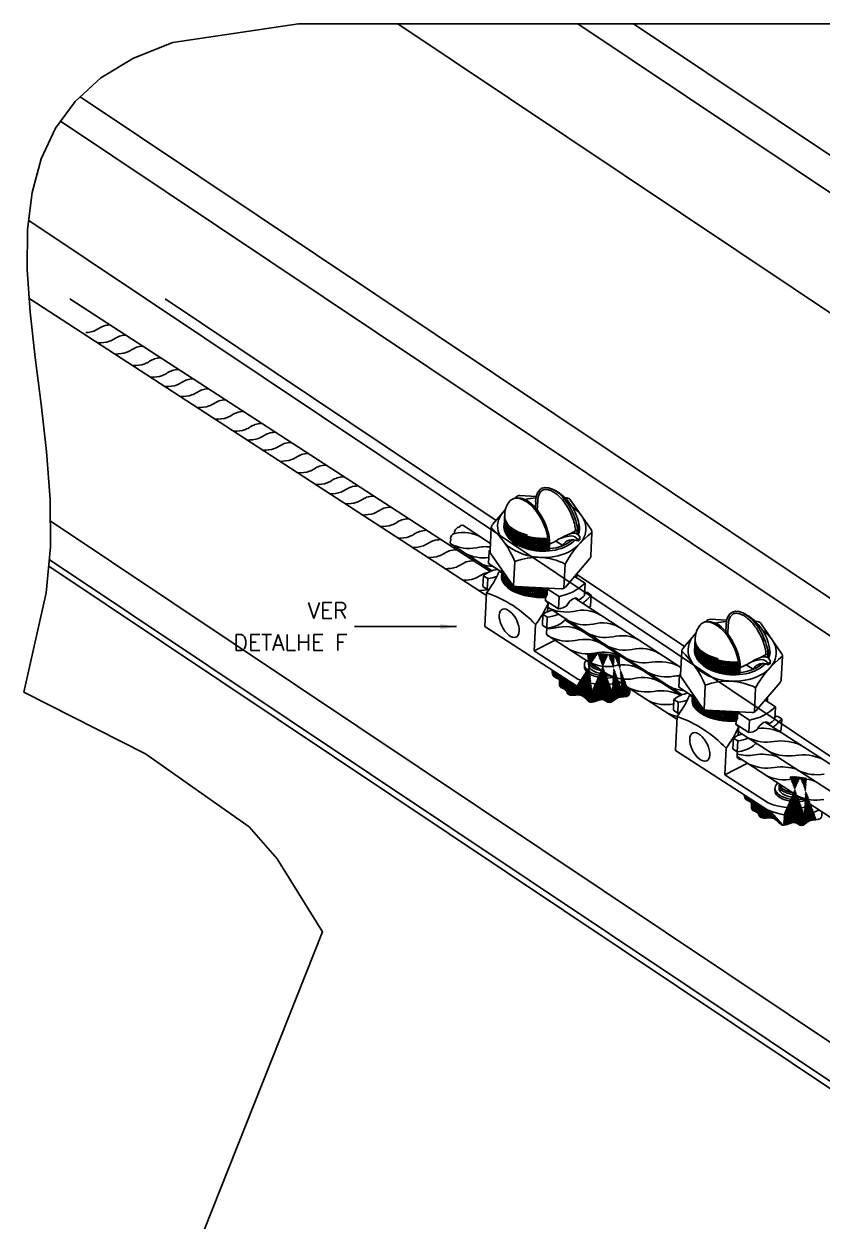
# Paper-space layout 'Layout4' of a CAD drawing. Header units: millimetres. Extents: x 16 to 267, y 19 to 196.
# Drawn here: x 142.7 to 159.51, y 157.16 to 182.37 of the extents above; entities that cross this region are included whole.
import ezdxf
from ezdxf.enums import TextEntityAlignment as Align

# ---------------------------------------------------------------- set-up
doc = ezdxf.new("R2010")
doc.units = ezdxf.units.MM
doc.layers.get('0').update_dxf_attribs({"lineweight": 25})
for name, color, linetype in [('C01', 1, 'Continuous'), ('C02', 42, 'Continuous'), ('C025', 42, 'Continuous'), ('C03', 7, 'Continuous')]:
    doc.layers.add(name, color=color, linetype=linetype)
doc.styles.add('80CL', font='romans.shx', dxfattribs={"height": 2})
pattern_1 = [(132, (154.816458, 157.817355), (0.008043026, 0.007241973), [])]
pattern_2 = [(132, (158.861792, 155.227236), (0.008043026, 0.007241973), [])]

psp = doc.layouts.new('Layout4')

# ---------------------------------------------------------------- hatches: boundary and pattern name
at = {"layer": 'C01'}
h = psp.add_hatch(dxfattribs=at)
h.set_pattern_fill('ANSI31', color=256, scale=0.086584, angle=177, style=0)
h.set_pattern_definition(pattern_1)
edge = h.paths.add_edge_path()
edge.add_ellipse((154.856, 168.711), major_axis=(-0.783, 0.039), ratio=0.509483, start_angle=282.5344, end_angle=310.0703, ccw=False)
edge.add_line((154.666, 168.33), (154.652, 168.084))
edge.add_spline(control_points=[(154.652, 168.084), (154.646, 168.084), (154.573, 168.093), (154.464, 168.317), (154.161, 168.175), (154.118, 168.378), (153.94, 168.384), (154.018, 168.579), (153.836, 168.606), (153.828, 168.706), (153.824, 168.762)], knot_values=[5.634216, 5.634216, 5.634216, 5.634216, 5.752118, 7.09934, 8.818976, 9.33721, 10.144992, 10.964097, 11.648698, 12.516217, 12.516217, 12.516217, 12.516217], degree=3, periodic=0)
edge.add_line((153.824, 168.762), (154.336, 168.431))
h = psp.add_hatch(dxfattribs=at)
h.set_pattern_fill('ANSI31', color=256, scale=0.086584, angle=177, style=0)
h.set_pattern_definition(pattern_1)
edge = h.paths.add_edge_path()
edge.add_line((155.088, 168.32), (155.114, 168.115))
edge.add_spline(control_points=[(155.114, 168.115), (155.085, 168.092), (155.023, 168.048), (154.877, 168.205), (154.729, 168.081), (154.652, 168.084)], knot_values=[2.756984, 2.756984, 2.756984, 2.756984, 3.368252, 4.120728, 5.634216, 5.634216, 5.634216, 5.634216], degree=3, periodic=0)
edge.add_line((154.652, 168.084), (154.666, 168.33))
edge.add_ellipse((154.856, 168.711), major_axis=(-0.783, 0.039), ratio=0.509483, start_angle=251.2905, end_angle=282.5344, ccw=False)
h = psp.add_hatch(dxfattribs=at)
h.set_pattern_fill('ANSI31', color=256, scale=0.086584, angle=177, style=0)
h.set_pattern_definition(pattern_1)
edge = h.paths.add_edge_path()
edge.add_line((155.289, 168.361), (155.35, 168.201))
edge.add_spline(control_points=[(155.35, 168.201), (155.303, 168.197), (155.209, 168.196), (155.141, 168.136), (155.114, 168.115)], knot_values=[1.43073, 1.43073, 1.43073, 1.43073, 2.219528, 2.756984, 2.756984, 2.756984, 2.756984], degree=3, periodic=0)
edge.add_line((155.114, 168.115), (155.088, 168.32))
edge.add_ellipse((154.856, 168.711), major_axis=(-0.783, 0.039), ratio=0.509483, start_angle=234.9912, end_angle=251.2905, ccw=False)
h = psp.add_hatch(dxfattribs=at)
h.set_pattern_fill('ANSI31', color=256, scale=0.086584, angle=177, style=0)
h.set_pattern_definition(pattern_1)
edge = h.paths.add_edge_path()
edge.add_line((155.447, 168.383), (155.466, 168.37))
edge.add_line((155.466, 168.37), (155.466, 168.369))
edge.add_spline(control_points=[(155.466, 168.369), (155.465, 168.315), (155.462, 168.218), (155.387, 168.204), (155.348, 168.201)], knot_values=[0, 0, 0, 0, 0.800748, 1.441693, 1.441693, 1.441693, 1.441693], degree=3, periodic=0)
edge.add_line((155.348, 168.201), (155.288, 168.361))
edge.add_ellipse((154.856, 168.711), major_axis=(-0.783, 0.039), ratio=0.509483, start_angle=223.7661, end_angle=235.0595, ccw=False)
edge.add_line((155.408, 168.406), (155.409, 168.407))
edge.add_line((155.409, 168.407), (155.447, 168.383))
h = psp.add_hatch(dxfattribs=at)
h.set_pattern_fill('ANSI31', color=256, scale=0.086584, angle=177, style=0)
h.set_pattern_definition(pattern_2)
edge = h.paths.add_edge_path()
edge.add_line((159.133, 165.73), (159.16, 165.525))
edge.add_spline(control_points=[(159.16, 165.525), (159.13, 165.501), (159.068, 165.458), (158.923, 165.615), (158.774, 165.491), (158.697, 165.494)], knot_values=[2.756984, 2.756984, 2.756984, 2.756984, 3.368252, 4.120728, 5.634216, 5.634216, 5.634216, 5.634216], degree=3, periodic=0)
edge.add_line((158.697, 165.494), (158.711, 165.74))
edge.add_ellipse((158.901, 166.121), major_axis=(-0.783, 0.039), ratio=0.509483, start_angle=251.2905, end_angle=282.5344, ccw=False)
h = psp.add_hatch(dxfattribs=at)
h.set_pattern_fill('ANSI31', color=256, scale=0.086584, angle=177, style=0)
h.set_pattern_definition(pattern_2)
edge = h.paths.add_edge_path()
edge.add_line((159.334, 165.771), (159.395, 165.611))
edge.add_spline(control_points=[(159.395, 165.611), (159.348, 165.606), (159.255, 165.606), (159.186, 165.546), (159.16, 165.525)], knot_values=[1.43073, 1.43073, 1.43073, 1.43073, 2.219528, 2.756984, 2.756984, 2.756984, 2.756984], degree=3, periodic=0)
edge.add_line((159.16, 165.525), (159.133, 165.73))
edge.add_ellipse((158.901, 166.121), major_axis=(-0.783, 0.039), ratio=0.509483, start_angle=234.9912, end_angle=251.2905, ccw=False)

# ---------------------------------------------------------------- linework, layer by layer
for p, q in [((154.344, 170.247), (154.344, 170.247)), ((154.344, 170.247), (154.344, 170.247)), ((158.356, 167.641), (158.356, 167.641)), ((158.356, 167.641), (158.356, 167.641))]:
    psp.add_line(p, q)
for p, q in [((155.466, 168.369), (155.466, 168.37)), ((157.999, 165.987), (157.873, 166.127)), ((157.971, 166.002), (157.877, 166.107)), ((157.947, 166.013), (157.882, 166.085)), ((158.323, 165.643), (157.898, 166.115)), ((157.916, 166.03), (157.898, 166.051)), ((158.337, 165.644), (157.933, 166.093)), ((158.351, 165.645), (157.968, 166.07)), ((158.365, 165.646), (158.003, 166.048)), ((158.309, 165.643), (158.02, 165.964)), ((158.295, 165.643), (158.026, 165.941)), ((158.378, 165.647), (158.038, 166.025)), ((158.393, 165.647), (158.073, 166.003)), ((158.407, 165.648), (158.107, 165.98)), ((158.422, 165.647), (158.142, 165.958)), ((158.437, 165.647), (158.177, 165.935)), ((158.112, 165.781), (158.025, 165.878)), ((158.089, 165.79), (158.025, 165.861)), ((158.139, 165.767), (158.026, 165.893)), ((158.28, 165.643), (158.027, 165.924)), ((158.264, 165.644), (158.027, 165.908)), ((158.065, 165.801), (158.027, 165.843)), ((158.246, 165.648), (158.169, 165.734)), ((158.224, 165.656), (158.186, 165.699)), ((158.453, 165.645), (158.212, 165.913)), ((158.47, 165.642), (158.247, 165.89)), ((158.49, 165.636), (158.282, 165.868)), ((158.516, 165.623), (158.316, 165.845)), ((158.569, 165.581), (158.351, 165.823)), ((158.647, 165.51), (158.376, 165.811)), ((158.672, 165.498), (158.4, 165.801)), ((158.691, 165.494), (158.423, 165.792))]:
    psp.add_line(p, q, dxfattribs=at)
psp.add_lwpolyline([(146.122, 156.031), (148.986, 163.25), (148.033, 164.784), (147.44, 165.459), (145.257, 167.001), (142.699, 168.298), (143.17, 170.391), (143.257, 171.361), (143.248, 172.357), (143.173, 173.363), (143.059, 174.365), (142.934, 175.349), (142.827, 176.3), (142.766, 177.203), (142.777, 178.045), (142.872, 178.823), (143.063, 179.534), (143.361, 180.174), (143.777, 180.742), (144.321, 181.235), (145.005, 181.65), (145.838, 181.984), (148.483, 182.373), (172.038, 182.373)], dxfattribs=at)
for centre, radius, start, end in [((151.952, 170.928), 0.735, 59.4348, 103.8939), ((152.08, 172.168), 0.844, 242.8518, 280.1776), ((152.419, 170.618), 0.744, 81.9984, 104.7644), ((152.388, 171.968), 0.844, 242.8518, 276.8486), ((152.628, 171.785), 0.844, 250.9646, 266.6694), ((153.014, 170.042), 0.749, 22.5995, 23.348), ((154.126, 170.828), 0.844, 242.8518, 280.1776), ((154.465, 169.278), 0.744, 59.2536, 104.7644), ((154.539, 170.56), 0.844, 242.8518, 280.1776), ((154.878, 169.011), 0.744, 59.2536, 104.7644), ((153.751, 170.483), 0.844, 267.3443, 280.1776), ((154.164, 170.215), 0.844, 242.8518, 280.1776), ((154.089, 168.933), 0.744, 59.2536, 104.7644), ((154.952, 170.292), 0.844, 242.8518, 280.1776), ((155.291, 168.743), 0.744, 59.2536, 104.7644), ((154.502, 168.666), 0.744, 59.2536, 104.7644), ((155.365, 170.025), 0.844, 242.8518, 280.1776), ((155.703, 168.475), 0.744, 59.2536, 104.7644), ((154.577, 169.948), 0.844, 242.8518, 280.1776), ((154.915, 168.398), 0.744, 59.2536, 104.7644), ((155.777, 169.785), 0.871, 244.9666, 279.8769), ((154.99, 169.68), 0.844, 242.8518, 280.1776), ((155.328, 168.13), 0.744, 59.2536, 104.7644), ((156.083, 167.97), 0.969, 64.7462, 99.2717), ((155.403, 169.412), 0.844, 242.8518, 280.1776), ((155.741, 167.862), 0.744, 59.2536, 104.7644), ((156.232, 169.49), 0.871, 244.9666, 279.8769), ((156.538, 167.674), 0.969, 91.816, 99.2717), ((155.815, 169.172), 0.871, 244.9666, 279.8769), ((156.121, 167.357), 0.969, 64.7462, 99.2717), ((156.687, 169.195), 0.871, 244.9666, 264.676), ((156.228, 168.904), 0.871, 244.9666, 280.4377), ((156.641, 168.636), 0.871, 244.9666, 257.9178), ((157.525, 168.715), 0.935, 245.2488, 279.2481), ((157.027, 167.436), 0.749, 22.5995, 23.348), ((158.244, 166.568), 0.969, 64.6624, 95.3382), ((158.351, 168.18), 0.935, 245.2488, 279.2481), ((157.84, 166.287), 0.969, 71.5656, 73.5724), ((158.657, 166.3), 0.969, 64.7462, 99.2717), ((157.946, 167.899), 0.935, 256.1367, 279.2481), ((158.253, 166.02), 0.969, 71.5656, 99.2717), ((158.801, 167.887), 0.935, 245.2488, 279.2481), ((159.107, 166.007), 0.969, 64.7462, 99.2717), ((158.359, 167.632), 0.935, 245.2488, 279.2481), ((158.666, 165.752), 0.969, 71.5656, 99.2717), ((158.737, 167.385), 0.935, 245.2488, 279.2481), ((159.043, 165.505), 0.969, 71.1655, 99.2717), ((159.409, 167.492), 0.935, 245.2488, 279.2481), ((159.396, 166.957), 0.935, 245.2488, 279.2481)]:
    psp.add_arc(centre, radius, start, end, dxfattribs=at)
for centre, start_param, end_param in [((153.616, 171.942), 6.202235, 8.033197), ((153.615, 171.916), 6.213743, 8.073992), ((153.617, 171.967), 0, 1.198297), ((153.607, 171.764), 6.213743, 8.085385), ((153.606, 171.738), 6.213743, 8.059381), ((153.608, 171.789), 6.213743, 8.060207), ((153.609, 171.814), 6.213743, 8.08479), ((153.611, 171.84), 6.213743, 8.059873), ((153.612, 171.865), 6.213743, 8.082697), ((153.613, 171.891), 6.213743, 8.059008), ((153.616, 171.942), 2.793246, 2.954838), ((153.615, 171.916), 2.810761, 2.978933), ((153.613, 171.891), 2.821407, 3.005872), ((153.612, 171.865), 2.82911, 3.033291), ((153.611, 171.84), 2.844033, 3.061758), ((153.604, 171.713), 0.509617, 1.801693), ((153.613, 171.796), 2.829496, 3.01018), ((153.614, 171.821), 2.82911, 3.006963), ((153.607, 171.764), 2.874607, 3.064029), ((153.606, 171.738), 2.922988, 2.981561), ((153.603, 171.687), 0.933017, 1.776481), ((153.553, 170.695), 6.213743, 8.049984), ((153.553, 170.695), 6.213743, 8.049984), ((153.557, 170.772), 6.198378, 8.059471), ((153.554, 170.721), 6.213743, 8.059589), ((153.556, 170.746), 6.213743, 8.078571), ((153.558, 170.797), 6.219825, 8.085504), ((153.559, 170.822), 6.251289, 7.06151), ((153.561, 170.848), 0.031775, 0.717535), ((153.562, 170.873), 2.863257, 3.017639), ((153.561, 170.848), 2.916017, 3.072351), ((153.559, 170.822), 2.9666, 3.13369), ((153.559, 170.822), 0.937211, 1.7767), ((153.561, 170.848), 1.057649, 1.801228), ((153.562, 170.873), 1.200274, 1.775937), ((157.619, 169.157), 6.213743, 8.085385), ((157.621, 169.183), 6.213743, 8.060207), ((157.622, 169.208), 6.213743, 8.08479), ((157.623, 169.233), 6.213743, 8.059873), ((157.625, 169.259), 6.213743, 8.082697), ((157.626, 169.284), 6.213743, 8.059008), ((157.628, 169.335), 6.202235, 8.033197), ((157.627, 169.31), 6.213743, 8.073992), ((157.63, 169.361), 0, 1.198297), ((157.628, 169.335), 2.793246, 2.954838), ((157.618, 169.132), 6.213743, 8.059381), ((157.627, 169.31), 2.810761, 2.978933), ((157.626, 169.284), 2.821407, 3.005872), ((157.625, 169.259), 2.82911, 3.033291), ((157.626, 169.189), 2.829496, 3.01018), ((157.623, 169.233), 2.844033, 3.061758), ((157.627, 169.215), 2.82911, 3.006963), ((157.619, 169.157), 2.874607, 3.064029), ((157.618, 169.132), 2.922988, 2.981561), ((157.617, 169.106), 0.509617, 1.801693), ((157.616, 169.081), 0.933017, 1.776481), ((157.57, 168.165), 6.198378, 8.059471), ((157.568, 168.14), 6.213743, 8.078571), ((157.571, 168.19), 6.219825, 8.085504), ((157.572, 168.216), 6.251289, 7.06151), ((157.573, 168.241), 0.031775, 0.717535), ((157.566, 168.089), 6.213743, 8.049984), ((157.566, 168.089), 6.213743, 8.049984), ((157.567, 168.114), 6.213743, 8.059589), ((157.575, 168.267), 2.863257, 3.017639), ((157.573, 168.241), 2.916017, 3.072351), ((157.572, 168.216), 2.9666, 3.13369), ((157.572, 168.216), 0.937211, 1.7767), ((157.573, 168.241), 1.057649, 1.801228), ((157.575, 168.267), 1.200274, 1.775937)]:
    psp.add_ellipse(centre, major_axis=(-0.792, 0.04), ratio=0.509483, start_param=start_param, end_param=end_param, dxfattribs=at)
for points, knots in [([(144, 175.871), (144.009, 175.87), (144.173, 175.875), (144.342, 176.013), (144.463, 176.029), (144.507, 176.033)], [0, 0, 0, 0, 0.692024, 1.338857, 1.706658, 1.706658, 1.706658, 1.706658]), ([(144.255, 175.653), (144.34, 175.656), (144.505, 175.661), (144.673, 175.798), (144.794, 175.815), (144.838, 175.818)], [0, 0, 0, 0, 0.692024, 1.338857, 1.704612, 1.704612, 1.704612, 1.704612]), ([(144.618, 175.42), (144.703, 175.423), (144.867, 175.428), (145.035, 175.565), (145.154, 175.582), (145.197, 175.585)], [0, 0, 0, 0, 0.692024, 1.338857, 1.696352, 1.696352, 1.696352, 1.696352]), ([(144.997, 175.177), (145.082, 175.179), (145.246, 175.185), (145.413, 175.32), (145.531, 175.338), (145.574, 175.341)], [0, 0, 0, 0, 0.692024, 1.338857, 1.688011, 1.688011, 1.688011, 1.688011]), ([(145.369, 174.931), (145.454, 174.934), (145.618, 174.939), (145.786, 175.076), (145.907, 175.093), (145.951, 175.096)], [0, 0, 0, 0, 0.692024, 1.338857, 1.70378, 1.70378, 1.70378, 1.70378]), ([(145.681, 174.735), (145.766, 174.738), (145.931, 174.743), (146.097, 174.879), (146.215, 174.896), (146.258, 174.9)], [0, 0, 0, 0, 0.692024, 1.338857, 1.686527, 1.686527, 1.686527, 1.686527]), ([(145.991, 174.522), (146.076, 174.525), (146.241, 174.53), (146.411, 174.669), (146.534, 174.684), (146.581, 174.688)], [0, 0, 0, 0, 0.692024, 1.338857, 1.72358, 1.72358, 1.72358, 1.72358]), ([(146.354, 174.29), (146.439, 174.292), (146.603, 174.298), (146.772, 174.436), (146.895, 174.452), (146.94, 174.455)], [0, 0, 0, 0, 0.692024, 1.338857, 1.715272, 1.715272, 1.715272, 1.715272]), ([(146.733, 174.046), (146.818, 174.049), (146.983, 174.054), (147.151, 174.191), (147.272, 174.208), (147.316, 174.211)], [0, 0, 0, 0, 0.692024, 1.338857, 1.70688, 1.70688, 1.70688, 1.70688]), ([(147.116, 173.793), (147.202, 173.796), (147.366, 173.801), (147.532, 173.937), (147.651, 173.954), (147.693, 173.958)], [0, 0, 0, 0, 0.692024, 1.338857, 1.686527, 1.686527, 1.686527, 1.686527]), ([(147.396, 173.606), (147.481, 173.609), (147.646, 173.614), (147.818, 173.754), (147.944, 173.769), (147.993, 173.772)], [0, 0, 0, 0, 0.692024, 1.338857, 1.744714, 1.744714, 1.744714, 1.744714]), ([(147.727, 173.392), (147.812, 173.394), (147.977, 173.399), (148.149, 173.54), (148.275, 173.554), (148.324, 173.558)], [0, 0, 0, 0, 0.692024, 1.338857, 1.742646, 1.742646, 1.742646, 1.742646]), ([(148.09, 173.159), (148.175, 173.162), (148.339, 173.167), (148.51, 173.306), (148.635, 173.321), (148.683, 173.325)], [0, 0, 0, 0, 0.692024, 1.338857, 1.734298, 1.734298, 1.734298, 1.734298]), ([(148.469, 172.915), (148.554, 172.918), (148.719, 172.923), (148.889, 173.062), (149.012, 173.077), (149.059, 173.081)], [0, 0, 0, 0, 0.692024, 1.338857, 1.725861, 1.725861, 1.725861, 1.725861]), ([(148.841, 172.67), (148.926, 172.672), (149.09, 172.678), (149.262, 172.818), (149.388, 172.832), (149.437, 172.836)], [0, 0, 0, 0, 0.692024, 1.338857, 1.741806, 1.741806, 1.741806, 1.741806]), ([(149.132, 172.475), (149.217, 172.478), (149.382, 172.483), (149.555, 172.625), (149.685, 172.639), (149.736, 172.642)], [0, 0, 0, 0, 0.692024, 1.338857, 1.763873, 1.763873, 1.763873, 1.763873]), ([(149.463, 172.261), (149.548, 172.263), (149.713, 172.269), (149.887, 172.41), (150.016, 172.424), (150.067, 172.427)], [0, 0, 0, 0, 0.692024, 1.338857, 1.761798, 1.761798, 1.761798, 1.761798]), ([(149.826, 172.028), (149.911, 172.031), (150.075, 172.036), (150.248, 172.177), (150.376, 172.191), (150.426, 172.195)], [0, 0, 0, 0, 0.692024, 1.338857, 1.753414, 1.753414, 1.753414, 1.753414]), ([(150.205, 171.784), (150.29, 171.787), (150.455, 171.792), (150.627, 171.933), (150.753, 171.947), (150.802, 171.951)], [0, 0, 0, 0, 0.692024, 1.338857, 1.744938, 1.744938, 1.744938, 1.744938]), ([(150.577, 171.539), (150.662, 171.542), (150.826, 171.547), (151, 171.689), (151.129, 171.702), (151.18, 171.706)], [0, 0, 0, 0, 0.692024, 1.338857, 1.760953, 1.760953, 1.760953, 1.760953]), ([(150.868, 171.344), (150.953, 171.347), (151.118, 171.352), (151.293, 171.496), (151.425, 171.508), (151.479, 171.512)], [0, 0, 0, 0, 0.692024, 1.338857, 1.783101, 1.783101, 1.783101, 1.783101]), ([(151.199, 171.13), (151.285, 171.133), (151.449, 171.138), (151.625, 171.281), (151.756, 171.294), (151.81, 171.297)], [0, 0, 0, 0, 0.692024, 1.338857, 1.781019, 1.781019, 1.781019, 1.781019]), ([(151.562, 170.897), (151.647, 170.9), (151.811, 170.905), (151.986, 171.048), (152.116, 171.061), (152.169, 171.064)], [0, 0, 0, 0, 0.692024, 1.338857, 1.772606, 1.772606, 1.772606, 1.772606]), ([(151.941, 170.654), (152.026, 170.656), (152.191, 170.662), (152.345, 170.787), (152.446, 170.809), (152.473, 170.813)], [0, 0, 0, 0, 0.692024, 1.338857, 1.564946, 1.564946, 1.564946, 1.564946]), ([(159.512, 165.779), (159.51, 165.725), (159.505, 165.576), (159.239, 165.648), (159.095, 165.429), (158.917, 165.621), (158.669, 165.396), (158.51, 165.726), (158.206, 165.585), (158.163, 165.788), (157.985, 165.794), (158.063, 165.989), (157.898, 166.013), (157.878, 166.09), (157.873, 166.132)], [0, 0, 0, 0, 0.385176, 1.067638, 1.620198, 1.982154, 2.766886, 3.414927, 4.242107, 4.491388, 4.879948, 5.273954, 5.603261, 5.920499, 5.920499, 5.920499, 5.920499])]:
    psp.add_open_spline(points, degree=3, knots=knots, dxfattribs=at)
psp.add_open_spline([(152.272, 170.439), (152.346, 170.441), (152.419, 170.444), (152.487, 170.464)], degree=3, dxfattribs=at)
psp.add_spline([(155.466, 168.369), (155.439, 168.233), (155.2, 168.175), (155.028, 168.076), (154.912, 168.136), (154.634, 168.086), (154.447, 168.225), (154.152, 168.268), (154.108, 168.346), (153.987, 168.417), (153.973, 168.558), (153.872, 168.62), (153.823, 168.762)], degree=3, dxfattribs=at)
at = {"layer": 'C02'}
for p, q in [((152.441, 170.334), (142.826, 176.579)), ((152.521, 170.836), (143.666, 176.579)), ((153.472, 172.177), (153.479, 172.323)), ((153.513, 172.127), (153.523, 172.321)), ((152.526, 171.43), (151.941, 171.811)), ((154.398, 171.768), (154.393, 171.664)), ((153.768, 171.514), (153.755, 171.488)), ((153.755, 171.488), (153.772, 171.463)), ((154.359, 171.624), (154.362, 171.676)), ((151.688, 171.421), (152.56, 170.852)), ((153.766, 171.311), (153.745, 171.284)), ((153.745, 171.284), (153.754, 171.272)), ((153.769, 171.362), (153.747, 171.335)), ((153.747, 171.335), (153.766, 171.311)), ((153.771, 171.413), (153.75, 171.386)), ((153.75, 171.386), (153.769, 171.362)), ((153.772, 171.463), (153.752, 171.437)), ((153.752, 171.437), (153.771, 171.413)), ((153.764, 171.273), (153.769, 171.371)), ((156.616, 169.26), (154.34, 170.782)), ((153.717, 170.488), (153.703, 170.47)), ((153.703, 170.47), (153.722, 170.446)), ((153.724, 170.488), (153.718, 170.356)), ((152.408, 169.677), (152.444, 170.388)), ((153.687, 170.292), (153.684, 170.224)), ((153.718, 170.356), (153.687, 170.292)), ((153.712, 170.344), (153.696, 170.318)), ((153.696, 170.318), (153.698, 170.314)), ((153.72, 170.395), (153.699, 170.369)), ((153.699, 170.369), (153.712, 170.344)), ((153.722, 170.446), (153.701, 170.419)), ((153.701, 170.419), (153.72, 170.395)), ((156.539, 168.819), (154.303, 170.274)), ((153.73, 169.992), (153.739, 170.166)), ((153.735, 170.086), (156.562, 168.242)), ((153.449, 169.165), (153.477, 169.721)), ((156.537, 168.232), (154.093, 169.817)), ((157.484, 169.57), (157.492, 169.716)), ((157.526, 169.52), (157.536, 169.714)), ((151.808, 169.677), (149.661, 169.677)), ((154.337, 168.43), (152.408, 169.677)), ((153.706, 169.532), (153.712, 169.649)), ((156.454, 167.728), (153.716, 169.506)), ((153.449, 169.165), (153.892, 169.392)), ((154.364, 168.573), (153.449, 169.165)), ((158.372, 169.017), (158.374, 169.069)), ((158.411, 169.162), (158.406, 169.057)), ((154.593, 168.936), (154.593, 168.885)), ((157.781, 168.755), (157.76, 168.729)), ((157.76, 168.729), (157.778, 168.704)), ((157.783, 168.806), (157.763, 168.779)), ((157.763, 168.779), (157.781, 168.755)), ((157.784, 168.857), (157.765, 168.83)), ((157.765, 168.83), (157.783, 168.806)), ((157.78, 168.907), (157.767, 168.881)), ((157.767, 168.881), (157.784, 168.857)), ((157.777, 168.667), (157.781, 168.765)), ((157.778, 168.704), (157.757, 168.678)), ((157.757, 168.678), (157.767, 168.666)), ((155.408, 168.406), (155.409, 168.407)), ((156.421, 167.07), (156.457, 167.782)), ((157.73, 167.75), (157.7, 167.685)), ((157.725, 167.737), (157.709, 167.711)), ((157.709, 167.711), (157.71, 167.707)), ((157.733, 167.789), (157.711, 167.762)), ((157.711, 167.762), (157.725, 167.737)), ((157.734, 167.839), (157.714, 167.813)), ((157.714, 167.813), (157.733, 167.789)), ((157.729, 167.882), (157.715, 167.864)), ((157.716, 167.864), (157.734, 167.839)), ((157.737, 167.881), (157.73, 167.75)), ((157.7, 167.685), (157.697, 167.617)), ((157.742, 167.385), (157.752, 167.56)), ((161.478, 165.045), (157.747, 167.468)), ((161.814, 165.398), (158.315, 167.667)), ((158.349, 165.824), (156.421, 167.07)), ((157.461, 166.558), (157.489, 167.114)), ((157.72, 166.945), (157.725, 167.042)), ((160.007, 165.456), (157.72, 166.941)), ((157.461, 166.553), (157.943, 166.8)), ((158.376, 165.967), (157.461, 166.558)), ((158.607, 166.33), (158.605, 166.276))]:
    psp.add_line(p, q, dxfattribs=at)
for centre, radius, start, end in [((153.39, 171.662), 1.014, 5.9887, 62.1822), ((153.251, 172.038), 0.423, 144.2869, 183.2531), ((153.102, 171.994), 0.393, 54.4398, 96.5653), ((150.731, 171.696), 2.155, 322.6279, 336.4059), ((151.952, 168.603), 2.355, 69.7611, 71.321), ((151.639, 168.011), 2.51, 42.9447, 71.2964), ((151.901, 168.456), 2.51, 42.9447, 44.7575), ((151.764, 171.029), 2.155, 322.6279, 336.4059), ((157.115, 169.387), 0.393, 54.4398, 96.5653), ((157.402, 169.056), 1.014, 5.9887, 62.1822), ((153.785, 169.548), 0.0805, 191.1007, 263.1299), ((157.263, 169.431), 0.423, 144.2869, 183.2531), ((154.744, 169.09), 2.155, 322.6279, 336.4059), ((155.965, 165.997), 2.355, 69.7611, 71.321), ((155.652, 165.404), 2.51, 42.9447, 71.2964), ((155.777, 168.422), 2.155, 322.6279, 336.4059), ((155.914, 165.85), 2.51, 42.9447, 44.7575), ((157.799, 166.96), 0.0805, 191.1007, 283.1849)]:
    psp.add_arc(centre, radius, start, end, dxfattribs=at)
for centre, major_axis, ratio, start_param, end_param in [((153.92, 171.981), (-0.315, 0.608), 0.509483, 3.942773, 7.036742), ((153.302, 171.756), (-0.315, 0.608), 0.509483, 4.100464, 6.597026), ((153.303, 171.758), (-0.329, 0.634), 0.529306, 3.818947, 5.448871), ((151.823, 171.702), (0.0422, 0.0649), 0.509483, 0, 3.139239), ((151.899, 171.746), (0.0422, 0.0649), 0.509483, 0, 1.591835), ((151.731, 171.488), (0.043, 0.0662), 0.509483, 1.563328, 3.141593), ((151.739, 171.574), (0.0422, 0.0649), 0.509483, 0, 3.141593), ((152.922, 169.75), (-0.151, 0.291), 0.509483, 0.328787, 6.597026), ((157.933, 169.374), (-0.315, 0.608), 0.509483, 3.942773, 7.036742), ((157.315, 169.15), (-0.315, 0.608), 0.509483, 4.100464, 6.597026), ((157.315, 169.152), (-0.329, 0.634), 0.529306, 3.818947, 5.448871), ((154.937, 168.859), (0.345, -0.018), 0.509483, 3.098176, 4.874825), ((154.941, 168.921), (0.345, -0.018), 0.509483, 3.163261, 4.569951), ((154.942, 168.948), (0.327, -0.017), 0.510603, 3.446867, 4.296855), ((154.863, 168.863), (-0.783, 0.039), 0.509483, 0.904807, 2.123307), ((154.856, 168.711), (-0.783, 0.039), 0.509483, 0.867995, 2.37773), ((156.935, 167.143), (-0.151, 0.291), 0.509483, 0.328787, 6.597026), ((158.953, 166.314), (0.345, -0.018), 0.509483, 2.968722, 4.765642), ((158.95, 166.253), (0.345, -0.018), 0.509483, 3.098176, 5.032945), ((158.955, 166.342), (0.327, -0.017), 0.510603, 3.169707, 4.562454), ((158.876, 166.256), (-0.783, 0.039), 0.509483, 0.904807, 2.186452), ((158.868, 166.104), (-0.783, 0.039), 0.509483, 0.867995, 2.438372)]:
    psp.add_ellipse(centre, major_axis=major_axis, ratio=ratio, start_param=start_param, end_param=end_param, dxfattribs=at)
for points in [[(154.317, 171.692), (154.317, 171.708), (154.309, 171.787), (154.278, 171.919), (154.224, 172.059), (154.152, 172.198), (154.066, 172.321), (153.977, 172.42), (153.891, 172.492), (153.815, 172.537), (153.752, 172.56), (153.701, 172.567), (153.66, 172.564), (153.625, 172.551), (153.595, 172.53), (153.568, 172.498), (153.545, 172.453), (153.528, 172.392), (153.523, 172.341), (153.523, 172.314)], [(158.33, 169.086), (158.33, 169.102), (158.322, 169.181), (158.29, 169.313), (158.237, 169.453), (158.164, 169.591), (158.079, 169.714), (157.989, 169.814), (157.903, 169.885), (157.828, 169.93), (157.765, 169.953), (157.714, 169.961), (157.672, 169.957), (157.637, 169.945), (157.607, 169.923), (157.581, 169.892), (157.557, 169.847), (157.541, 169.785), (157.536, 169.734), (157.535, 169.707)]]:
    psp.add_open_spline(points, degree=3, knots=[3.942773, 3.942773, 3.942773, 3.942773, 4.152047, 4.373331, 4.607258, 4.841184, 5.075111, 5.298225, 5.504103, 5.689757, 5.855803, 6.005181, 6.14422, 6.28326, 6.422299, 6.561339, 6.707536, 6.872139, 7.036742, 7.036742, 7.036742, 7.036742], dxfattribs=at)
psp.add_solid([(151.47, 169.62), (151.47, 169.732), (151.808, 169.677)], dxfattribs=at)
at = {"layer": 'C025'}
for p, q in [((153.06, 172.402), (153.042, 172.381)), ((153.492, 172.421), (153.146, 172.439)), ((154.096, 172.39), (154.134, 172.389)), ((154.215, 172.343), (154.647, 171.72)), ((152.841, 172.145), (152.568, 171.825)), ((152.543, 171.762), (152.518, 171.275)), ((153.771, 171.413), (153.903, 171.48)), ((154.05, 171.384), (153.903, 171.48)), ((154.192, 171.628), (154.334, 171.701)), ((154.355, 171.687), (154.334, 171.701)), ((154.365, 171.507), (154.364, 171.481)), ((154.665, 171.655), (154.641, 171.168)), ((152.496, 171.269), (152.482, 171.006)), ((152.496, 171.269), (152.52, 171.253)), ((152.768, 170.821), (152.482, 171.006)), ((152.537, 171.21), (152.983, 170.566)), ((153.039, 171.05), (153.013, 170.537)), ((154.1, 170.996), (154.074, 170.484)), ((154.107, 170.51), (154.616, 171.105)), ((152.378, 170.75), (152.367, 170.52)), ((152.378, 170.75), (152.47, 170.691)), ((154.3, 170.736), (154.518, 170.595)), ((152.367, 170.52), (152.458, 170.461)), ((152.47, 170.691), (152.458, 170.461)), ((153.064, 170.521), (154.022, 170.473)), ((153.724, 170.475), (153.971, 170.315)), ((154.518, 170.595), (154.505, 170.332)), ((153.684, 170.229), (153.957, 170.052)), ((153.971, 170.315), (153.957, 170.052)), ((154.378, 170.224), (154.379, 170.239)), ((154.557, 170.4), (154.648, 170.341)), ((154.648, 170.341), (154.637, 170.111)), ((153.824, 170.025), (153.735, 170.084)), ((154.637, 170.111), (154.608, 170.076)), ((153.632, 169.938), (153.621, 169.708)), ((153.632, 169.938), (153.724, 169.878)), ((153.724, 169.878), (153.713, 169.648)), ((157.073, 169.795), (157.055, 169.774)), ((157.505, 169.815), (157.158, 169.832)), ((158.108, 169.784), (158.146, 169.782)), ((158.228, 169.737), (158.659, 169.114)), ((153.621, 169.708), (153.713, 169.648)), ((156.854, 169.539), (156.581, 169.218)), ((156.556, 169.155), (156.531, 168.669)), ((158.204, 169.021), (158.347, 169.094)), ((158.368, 169.08), (158.347, 169.094)), ((158.678, 169.048), (158.653, 168.562)), ((157.783, 168.806), (157.915, 168.873)), ((158.063, 168.778), (157.915, 168.873)), ((158.378, 168.901), (158.377, 168.874)), ((156.508, 168.662), (156.495, 168.399)), ((156.508, 168.662), (156.532, 168.647)), ((156.55, 168.603), (156.996, 167.96)), ((158.12, 167.903), (158.628, 168.499)), ((156.78, 168.215), (156.495, 168.399)), ((157.052, 168.443), (157.026, 167.931)), ((158.113, 168.39), (158.087, 167.877)), ((156.391, 168.144), (156.379, 167.914)), ((156.391, 168.144), (156.483, 168.084)), ((156.483, 168.084), (156.471, 167.854)), ((158.313, 168.129), (158.53, 167.989)), ((158.53, 167.989), (158.517, 167.726)), ((156.379, 167.914), (156.471, 167.854)), ((157.077, 167.914), (158.035, 167.866)), ((157.736, 167.868), (157.983, 167.709)), ((157.983, 167.709), (157.97, 167.446)), ((158.569, 167.794), (158.661, 167.735)), ((158.661, 167.735), (158.649, 167.504)), ((157.697, 167.622), (157.97, 167.446)), ((158.391, 167.618), (158.392, 167.633)), ((158.649, 167.504), (158.62, 167.469)), ((157.645, 167.331), (157.633, 167.101)), ((157.645, 167.331), (157.737, 167.272)), ((157.737, 167.272), (157.725, 167.042)), ((157.633, 167.101), (157.725, 167.042))]:
    psp.add_line(p, q, dxfattribs=at)
for centre, radius, start, end in [((153.141, 172.334), 0.105, 87.1206, 139.5271), ((154.128, 172.283), 0.105, 34.7141, 87.1206), ((152.648, 171.756), 0.105, 139.5271, 177.1206), ((151.128, 170.255), 2.07, 22.5705, 46.8576), ((154.256, 170.964), 0.625, 92.8042, 124.4649), ((154.413, 170.941), 0.721, 101.5625, 124.1378), ((154.255, 171.278), 0.231, 61.7381, 152.4624), ((155.922, 170.014), 2.07, 127.3836, 151.6706), ((154.223, 171.423), 0.165, 30.5089, 89.0356), ((154.279, 171.504), 0.144, 28.2544, 94.1907), ((154.56, 171.66), 0.105, 357.1206, 34.7141), ((153.198, 170.572), 0.989, 133.3139, 135.2257), ((152.624, 171.27), 0.105, 177.1206, 214.7141), ((153.51, 169.829), 1.308, 63.1618, 111.0793), ((154.536, 171.174), 0.105, 319.5271, 357.1206), ((152.776, 170.253), 0.637, 99.2688, 128.6907), ((152.411, 171.396), 0.708, 274.7579, 290.5314), ((153.07, 170.626), 0.105, 214.7141, 267.1206), ((153.816, 171.292), 0.989, 279.0155, 315.2257), ((154.027, 170.578), 0.105, 267.1206, 319.5271), ((152.4, 171.166), 0.708, 274.7579, 278.1902), ((154.256, 170.536), 0.321, 292.4519, 320.7131), ((154.696, 169.891), 0.528, 105.2519, 110.8995), ((153.997, 169.393), 0.656, 105.2744, 123.7995), ((153.943, 170.356), 0.304, 272.7069, 308.4343), ((153.665, 170.299), 0.653, 274.1962, 305.8429), ((153.665, 170.584), 0.708, 274.7579, 292.8815), ((153.913, 170.526), 0.595, 272.6375, 275.1016), ((154.468, 169.401), 0.56, 128.9429, 138.7217), ((157.153, 169.727), 0.105, 87.1206, 139.5271), ((158.141, 169.677), 0.105, 34.7141, 87.1206), ((156.661, 169.15), 0.105, 139.5271, 177.1206), ((155.14, 167.649), 2.07, 22.5705, 46.8576), ((158.269, 168.358), 0.625, 92.8042, 124.4649), ((158.425, 168.335), 0.721, 101.5625, 124.1378), ((159.935, 167.408), 2.07, 127.3836, 151.6706), ((158.235, 168.817), 0.165, 30.5089, 89.0356), ((158.291, 168.898), 0.144, 28.2544, 94.1907), ((158.573, 169.054), 0.105, 357.1206, 34.7141), ((158.267, 168.671), 0.231, 61.7381, 152.4624), ((157.21, 167.966), 0.989, 133.3139, 135.2257), ((156.636, 168.663), 0.105, 177.1206, 214.7141), ((157.522, 167.223), 1.308, 63.1618, 111.0793), ((158.548, 168.567), 0.105, 319.5271, 357.1206), ((156.789, 167.647), 0.637, 99.2688, 128.6907), ((156.424, 168.79), 0.708, 274.7579, 290.5314), ((157.082, 168.02), 0.105, 214.7141, 267.1206), ((157.828, 168.686), 0.989, 279.0155, 315.2257), ((156.412, 168.559), 0.708, 274.7579, 278.1902), ((158.04, 167.971), 0.105, 267.1206, 319.5271), ((158.269, 167.929), 0.321, 292.4519, 320.7131), ((158.708, 167.284), 0.528, 105.2519, 110.8995), ((157.956, 167.749), 0.304, 272.7069, 308.4343), ((158.01, 166.786), 0.656, 106.2391, 123.7995), ((157.678, 167.977), 0.708, 274.7579, 292.8815), ((157.926, 167.92), 0.595, 272.6375, 273.7869), ((158.48, 166.794), 0.56, 129.8348, 138.7217), ((157.677, 167.693), 0.653, 274.1962, 305.8429)]:
    psp.add_arc(centre, radius, start, end, dxfattribs=at)
for centre, major_axis, ratio, start_param, end_param in [((153.607, 171.764), (-0.929, 0.047), 0.675841, 4.87803, 5.133978), ((153.607, 171.764), (-0.929, 0.047), 0.675841, 5.719825, 10.265938), ((153.607, 171.764), (-0.797, 0.04), 0.622287, 6.148777, 8.952439), ((153.607, 171.764), (-0.797, 0.04), 0.622287, 2.905812, 3.383908), ((153.607, 171.764), (-0.754, 0.038), 0.598456, 1.813596, 2.620475), ((153.607, 171.764), (-0.754, 0.038), 0.598456, 2.934325, 3.052271), ((154.297, 171.53), (-0.114, 0.006), 0.509483, 2.225509, 3.37668), ((154.298, 171.557), (-0.114, 0.006), 0.509483, 2.225509, 3.514547), ((154.24, 170.087), (-0.116, -0.18), 0.509483, 2.820425, 4.869091), ((157.619, 169.157), (-0.929, 0.047), 0.675841, 4.87803, 5.133978), ((157.619, 169.157), (-0.929, 0.047), 0.675841, 5.719825, 10.265938), ((157.619, 169.158), (-0.797, 0.04), 0.622287, 6.148777, 8.952439), ((157.619, 169.158), (-0.797, 0.04), 0.622287, 2.905812, 3.383908), ((154.937, 168.859), (0.431, -0.023), 0.509483, 2.733891, 4.995787), ((157.619, 169.158), (-0.754, 0.038), 0.598456, 2.934325, 3.052271), ((158.311, 168.95), (-0.114, 0.006), 0.509483, 2.225509, 3.514547), ((154.935, 168.815), (0.431, -0.023), 0.509483, 3.034283, 5.14124), ((157.619, 169.158), (-0.754, 0.038), 0.598456, 1.813596, 2.620475), ((158.31, 168.924), (-0.114, 0.006), 0.509483, 2.225509, 3.37668), ((158.252, 167.48), (-0.116, -0.18), 0.509483, 2.820425, 4.869091), ((158.95, 166.253), (0.431, -0.023), 0.509483, 2.614037, 5.112009), ((158.948, 166.209), (0.431, -0.023), 0.509483, 3.034283, 5.24653)]:
    psp.add_ellipse(centre, major_axis=major_axis, ratio=ratio, start_param=start_param, end_param=end_param, dxfattribs=at)
for points in [[(154.648, 170.341), (154.55, 170.236), (154.467, 170.167)], [(158.661, 167.735), (158.563, 167.629), (158.48, 167.561)]]:
    psp.add_spline(points, degree=3, dxfattribs=at)
at = {"layer": 'C03'}
for p, q in [((169.84, 169.492), (150.575, 182.373)), ((171.859, 170.676), (154.365, 182.373)), ((172.497, 171.036), (155.541, 182.373)), ((165.029, 166.696), (143.881, 180.836)), ((164.397, 166.329), (143.469, 180.322)), ((164.255, 163.89), (142.8, 178.235)), ((152.645, 171.915), (145.671, 176.579)), ((163.752, 158.196), (143.252, 171.903)), ((163.096, 157.813), (143.233, 171.094)), ((163.096, 157.662), (143.22, 170.951))]:
    psp.add_line(p, q, dxfattribs=at)

# ---------------------------------------------------------------- texts
at = {"layer": 'C03', "style": '80CL'}
for s, p in [('VER', (149.516, 169.846)), ('DETALHE F', (149.516, 169.171))]:
    psp.add_text(s, height=0.3375, dxfattribs=at).set_placement(p, align=Align.RIGHT)

doc.saveas('drawing.dxf')
